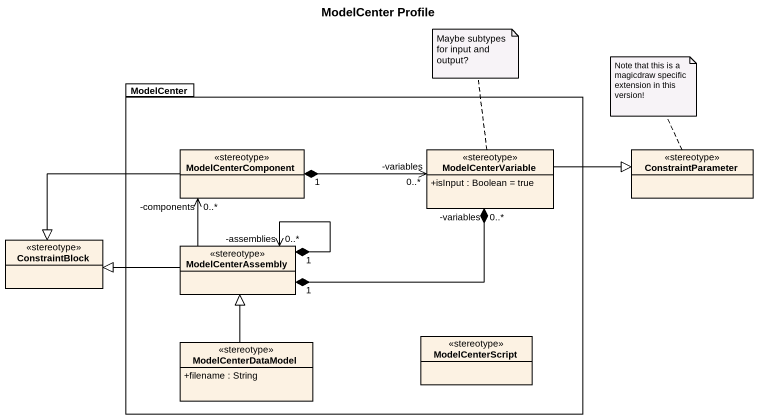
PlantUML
@startuml
title ModelCenter Profile
hide circle
hide empty members
skinparam classAttributeIconSize 0
package ModelCenter {
  class ModelCenterComponent <<stereotype>>
  class ModelCenterVariable <<stereotype>> {
    +isInput : Boolean = true
  }
  class ModelCenterAssembly <<stereotype>>
  class ModelCenterDataModel <<stereotype>> {
    +filename : String
  }
  class ModelCenterScript <<stereotype>>
}
class ConstraintParameter <<stereotype>>
class ConstraintBlock <<stereotype>>
ModelCenterComponent "1" *-right-> "0..*\n-variables" ModelCenterVariable
ModelCenterComponent -left-|> ConstraintBlock
ModelCenterVariable -right-|> ConstraintParameter
ModelCenterAssembly -up-> "-components\n0..*" ModelCenterComponent
ModelCenterAssembly "1" *-right-* "-variables\n0..*" ModelCenterVariable
ModelCenterAssembly -left-|> ConstraintBlock
ModelCenterAssembly "1" *--> "0..*\n-assemblies" ModelCenterAssembly
ModelCenterDataModel -up-|> ModelCenterAssembly
note top of ModelCenterVariable : Maybe subtypes for input and output?
note top of ConstraintParameter : Note that this is a magicdraw specific extension in this version!
@enduml
